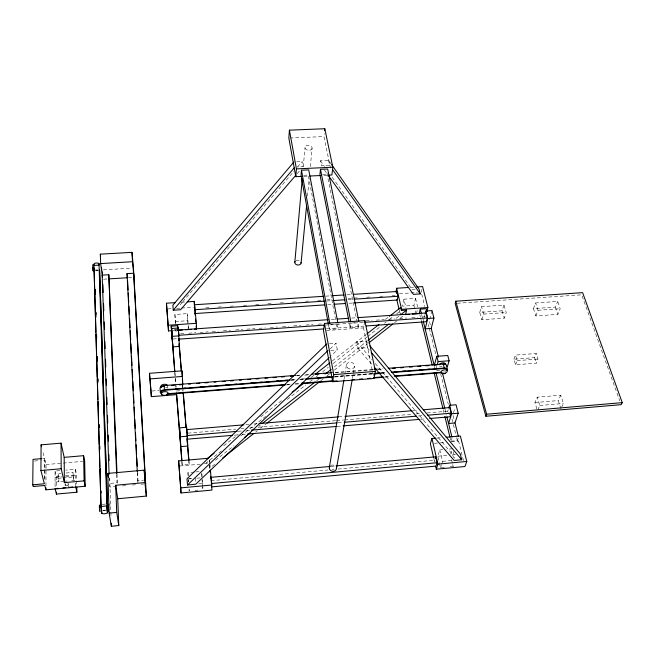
<?xml version="1.0" encoding="UTF-8"?>
<svg xmlns="http://www.w3.org/2000/svg" width="655" height="655" viewBox="0 0 655 655"><rect width="100%" height="100%" fill="white"/><g stroke="black" fill="none" stroke-linecap="round" stroke-linejoin="round"><path stroke-width="0.49" stroke-dasharray="3.27 2.46" d="M44.393 478.699L44.483 458.385L42.542 450.64M44.835 479.394L44.917 460.121L41.109 460.449M45.956 485.781L46.03 464.567L44.917 460.121M303.314 166.607L305.025 147.293M307.506 196.025L309.16 178.758M310.331 166.575L312.083 148.3A3.562 2.497 6.1 0 0 307.17 145.418A3.562 2.497 6.1 0 0 306.409 149.684A3.562 2.497 6.1 0 0 312.083 148.3M330.472 168.089L323.963 136.584L324.274 133.645M349.492 323.881L350.286 327.885L358.228 327.328L327.099 174.189L327.295 172.461M338.054 323.93L337.333 328.802L329.334 329.367L330.005 324.495L336.04 324.078M350.286 327.885L351.08 323.021L357.073 322.604M344.047 379.155L344.718 375.127M344.882 374.12L346.389 365.064M358.228 327.328L359.071 322.465M352.464 378.279L353.176 374.259M353.348 373.26L354.601 366.227M373.35 375.503L363.509 327.909L364.491 322.44M403.938 299.188L402.391 306.172L413.911 305.394L415.548 298.418L403.938 299.188L405.961 307.662M421.222 292.245L421.902 289.404M416.424 313.761L417.382 309.79M424.26 317.618L423.31 321.4L422.843 319.517M424.497 316.668L424.972 314.777M432.022 310.568L429.336 320.975L430.744 326.558M436.828 366.186L435.526 370.779L439.964 370.435M447.619 411.536L448.176 409.752M479.738 312.361L481.54 306.671L503.99 305.132L506.233 312.509L504.268 318.166L481.859 319.755L479.738 312.361L502.049 310.814L503.99 305.132M444.377 467.244L440.471 467.604L437.794 456.232L439.816 449.919L442.755 449.649M481.859 319.755L483.677 314.081L481.54 306.671M453.448 412.781L455.184 407.435M440.471 467.604L441.355 464.927M441.65 464.035L442.543 461.349L439.816 449.919M451.229 440.316L452.089 437.728M450.697 454.185L452.531 448.765L446.669 449.297M450.943 441.175L457.378 440.602L458.557 437.155M463.478 460.661L458.582 441.159L459.466 438.572M450.231 466.704L453.162 466.425L453.784 464.641M513.905 359.235L515.477 355.084L536.24 353.495L537.992 359.03L536.306 363.157L515.575 364.778L513.905 359.235L534.57 357.638L536.24 353.495M533.457 308.628L535.61 302.962L557.683 301.439L560.172 308.734L557.864 314.375L535.823 315.939L533.457 308.628L555.399 307.105L557.683 301.439M515.575 364.778L517.155 360.643L515.477 355.084M535.823 315.939L537.992 310.29L535.61 302.962M536.887 408.998L534.922 402.555L537.223 397.184L560.762 395.219L563.431 403.496L561.351 407.942M537.837 409.948L539.777 405.494L537.223 397.184M560.942 408.826L558.297 400.582L560.762 395.219M182.18 302.413L180.199 304.755L180.371 306.745M182.843 301.636L248.474 224.591M249.137 223.814L294.218 170.898M297.534 167.009L302.176 161.556L303.134 166.697L297.616 166.951M297.173 173.657L299.826 170.562M330.185 348.902L336.089 343.261L337.325 349.893L331.397 355.518M214.701 464.321L209.878 468.112L209.846 464.665M255.647 432.071L257.251 430.81M260.461 428.28L266.077 423.85M320.672 380.858L323.079 378.958M327.091 375.798L329.506 373.899M334.32 370.108L367.234 344.178M394.531 322.686L396.938 320.786M400.148 318.256L403.365 315.726M215.47 460.252L233.941 445.736M258.84 426.176L260.444 424.915M316.668 380.752L319.083 378.86M334.337 366.865L367.267 341.001M396.185 318.281L399.394 315.759M223.773 445.695L238.248 434.388M260.764 416.809L283.279 399.223M311.42 377.247L314.637 374.734M332.322 360.921L366.096 334.549M385.394 319.476L388.611 316.971M221.406 451.008L206.137 462.97L207.75 462.823M240.696 435.911L265.619 416.4M287.316 399.411L305.803 384.935M309.823 381.791L312.238 379.9M316.25 376.756L317.863 375.495M322.686 371.721L328.311 367.316M333.133 363.541L366.89 337.104M367.692 336.482L381.357 325.781M384.575 323.259L386.18 322.006M389.398 319.484L392.615 316.971M396.635 313.819L399.845 311.305L400.524 314.195M102.753 510.826L105.651 510.548M102.205 504.375L105.864 504.031M102.671 510.384L105.57 510.106M211.09 480.721L327.926 470.003M331.987 469.627L334.017 469.438M338.086 469.07L434.592 460.219L435.051 462.176M198.817 483.775L202.763 483.415L202.403 479.411M442.543 461.349L452.384 460.44M195.075 490.415L198.006 490.145M55.077 482.08L62.823 481.384M63.813 481.294L67.776 480.942M71.747 480.582L75.603 480.238L75.448 469.25L65.737 470.11M188.067 475.358L187.952 472.64L194.813 472.018M195.796 471.936L200.692 471.494M68.652 488.024L68.079 485.494L65.132 485.756L65.107 483.3M137.968 482.694L137.755 480.901L143.396 480.385M188.82 478.592L191.555 478.346M375.25 363.541L452.671 454.554L455.503 454.292M189.197 478.895L191.137 478.723M196.958 478.191L201.814 477.749L201.715 473.213M437.794 456.232L449.428 455.176M330.996 466.368L336.072 465.91M116.59 486.452L109.991 487.058L109.41 483.472L116.991 482.784L116.631 473.606M122.444 485.92L126.382 485.56M132.285 485.019L136.215 484.659M140.989 484.225L143.789 483.971M55.085 486.731L55.053 471.051L59.908 470.626M437.016 438.056L441.077 437.696M58.025 473.721L58.835 477.143L58.852 481.744L58.041 478.338L58.025 473.721L61.013 473.459M65.983 473.016L72.942 472.394L73.728 480.41L72.942 472.394M181.91 462.086L182.147 465.107L189.123 464.485L188.984 461.022M55.053 471.051L56.387 476.635L61.447 476.185M65.492 475.825L76.61 474.834L76.766 485.06M179.953 465.992L200.242 464.182M204.294 463.822L207.34 463.552M434.396 443.312L439.44 442.862M440.447 442.772L445.482 442.322M451.532 441.781L458.582 441.159M55.069 477.479L61.799 476.873M65.754 476.521L75.538 475.653M58.041 478.338L62.037 477.978M63.027 477.888L73 477.004M42.575 458.549L44.483 458.385M34.453 461.03L40.16 460.531M46.03 464.567L82.636 461.374M539.777 405.494L563.431 403.496M238.191 431.26L241.253 430.998M246.345 430.564L250.423 430.22M338.054 422.794L343.146 422.36M418.553 415.974L422.631 415.63M234.22 435.182L237.274 434.92M242.358 434.486L245.412 434.232M337.03 426.413L342.115 425.979M420.494 419.298L425.586 418.864M245.871 424.661L248.925 424.407M254.025 423.973L257.079 423.719M338.635 416.883L344.751 416.367M413.051 410.644L418.144 410.218M534.922 402.555L558.297 400.582M187.911 433.151L235.775 429.115M240.868 428.681L243.922 428.427M250.03 427.911L253.092 427.65M258.176 427.224L335.573 420.69M336.596 420.608L343.719 420.002M344.743 419.921L411.954 414.247M416.023 413.903L421.116 413.469M427.224 412.953L448.609 411.152L449.551 414.91M176.367 391.002L183.081 390.478L182.86 385.459M287.127 384.379L290.181 384.133M295.282 383.732L299.36 383.412M385.009 376.707L390.102 376.306M286.079 384.911L290.157 384.591M295.249 384.19L299.327 383.871M384.952 377.157L390.044 376.756M296.576 375.348L299.63 375.11M305.738 374.635L308.8 374.406M335.278 372.359L372.965 369.461M377.043 369.142L383.159 368.675M296.576 375.814L299.63 375.577M304.722 375.184L308.792 374.865M335.262 372.826L372.932 369.919M378.025 369.526L383.118 369.133M517.155 360.643L537.992 359.03M290.583 379.949L295.667 379.556L290.623 379.965M304.821 378.844L299.736 379.245L304.87 378.86M335.335 376.478L372.965 373.546M381.095 372.916L386.18 372.523M334.377 376.568L373.039 373.563M381.177 372.932L386.27 372.531M152.017 391.01L159.05 390.47M290.55 380.408L294.701 380.113M299.703 379.695L303.854 379.401M334.361 377.026L373.006 374.021M381.046 373.375L386.229 372.99M330.783 350.376L337.325 349.893M367.913 343.441L365.948 341.091L356.721 341.763L358.039 348.362L367.308 347.682L369.273 350.016M329.571 343.736L336.089 343.261M180.608 333.763L184.685 333.477M188.755 333.198L195.886 332.699M199.963 332.412L208.11 331.848M212.187 331.561L218.295 331.135M223.388 330.783L230.519 330.292M235.612 329.932L242.743 329.44M246.812 329.154L254.967 328.589M259.036 328.302L265.152 327.877M270.245 327.525L277.376 327.025M282.469 326.673L288.577 326.247M293.669 325.895L300.801 325.396M305.893 325.044L313.024 324.544M318.117 324.192L323.21 323.832M365.989 320.86L372.106 320.434M376.175 320.148L384.329 319.583M388.399 319.296L394.515 318.87M399.607 318.518L406.739 318.019M411.831 317.667L417.939 317.241M423.032 316.889L425.07 316.742M325.453 325.036L363.132 322.407M483.677 314.081L506.233 312.509M537.992 310.29L560.172 308.734M173.166 338.987L177.816 338.66M326.575 328.744L364.229 326.092M326.501 330.521L363.509 327.909M457.231 303.273L581.681 294.824L619.769 400.852M174.181 329.801L176.932 329.612M331.25 319.484L335.327 319.198M351.637 318.076L356.729 317.724M172.486 330.677L176.49 330.407M326.591 300.997L331.692 300.661M348.026 299.581L353.127 299.245M175.425 323.529L174.91 314.474L187.346 313.639L188.149 322.481M327.787 304.681L332.896 304.346M349.23 303.257L353.315 302.978M175.262 321.564L187.592 320.729L187.346 313.639M181.329 302.242L186.29 301.922M410.619 287.349L413.608 287.152M415.155 289.404L412.224 289.592L331.102 175.696M325.699 296.158L331.807 295.757M347.06 294.758L352.144 294.431M167.778 308.931L171.716 308.669M176.645 308.341L180.583 308.087M181.574 308.022L193.397 307.244M399.427 293.677L417.26 292.507M205.768 307.858L209.837 307.588M217.984 307.048L223.068 306.712M230.2 306.245L235.284 305.91M243.431 305.369L247.5 305.099M255.647 304.559L259.716 304.297M267.854 303.756L271.931 303.486M280.07 302.946L284.139 302.684M292.286 302.143L296.355 301.873M305.517 301.267L308.57 301.063M317.732 300.465L321.802 300.195M326.894 299.859L331.987 299.523M348.272 298.443L358.449 297.771M366.587 297.239L370.665 296.969M379.826 296.363L382.88 296.158M392.034 295.552L395.088 295.356M103.392 269.852L131.467 268.182M95.646 270.63L98.635 270.45M96.023 270.826L97.963 270.712M103.662 279.202L108.378 278.915M128.372 277.695L133.997 277.352M94.574 270.081L97.57 269.909M303.732 175.286L308.235 175.073L331.627 298.655M322.612 174.394L327.099 174.189M303.814 176.31L308.832 176.072M323.873 175.36L327.885 175.172M296.682 161.801L302.176 161.556M328.622 160.369L329.678 165.486L321.474 165.862L320.442 160.737L328.622 160.369L330.971 163.709M289.846 138L323.963 136.584M358.039 348.362L372.621 365.367M356.721 341.763L371.942 359.652M324.438 170.005L327.402 174.148M320.442 160.737L324.593 166.558M555.399 307.105L557.864 314.375M534.57 357.638L536.306 363.157M502.049 310.814L504.268 318.166M453.113 415.499L454.521 421.1M421.697 294.144L424.8 306.491M428.28 324.315L429.025 327.271M429.271 328.253L435.927 354.871M440.692 373.907L448.298 404.307M451.983 419.02L456.396 436.672M456.641 437.655L457.378 440.602M421.681 314.801L422.614 318.576M434.445 366.399L435.092 369.027M445.032 409.195L446.489 415.106M419.855 314.867L420.338 316.84M420.584 317.831L421.312 320.786M443.173 409.596L443.902 412.56M450.214 438.211L450.706 440.185M415.548 298.418L417.628 306.868M453.235 451.623L454.873 458.271M452.671 454.554L453.874 459.466M413.911 305.394L416.187 314.752M451.549 459.81L452.466 463.593M452.703 464.534L453.162 466.425M399.247 310.167L400.131 313.982M433.798 458.394L434.486 461.333M65.303 484.151L65.688 485.846L68.628 485.576L68.243 483.881M109.688 503.769L109.925 505.464M75.448 469.25L76.61 474.834M365.948 341.091L367.308 347.682M331.815 299.662L335.622 319.755M336.383 323.775L337.333 328.802M328.409 324.331L329.334 329.367M209.502 460.162L209.698 462.152M209.797 463.142L210.271 468.112M209.412 460.129L209.584 461.947M209.559 465.345L209.846 468.317M201.855 473.401L202.313 478.412M187.592 320.729L188.296 328.556M201.994 479.738L202.894 489.694L202.837 487.001M195.19 478.011L195.575 482.457M182.622 384.952L183.081 390.478M182.508 385.353L183.023 391.436M188.869 461.439L189.123 464.485M174.91 314.474L175.72 324.315M187.952 472.64L188.37 477.659M188.452 478.666L188.951 484.684M175.908 329.408L176.072 331.373L175.974 329.359M188.304 479.984L188.468 481.982M189.041 488.966L189.205 490.963L189.131 489.17M174.877 372.269L175.278 377.345M175.36 378.361L175.761 383.437M174.828 372.826L175.638 383.019M175.72 384.043L175.958 387.097M167.721 386.614L167.852 388.456M175.925 385.467L176.023 387.302M137.55 472.263L138.074 482.448M181.975 461.644L182.147 465.107M137.337 472.73L137.755 480.901M117.049 474.105L117.45 484.323M188.304 325.478L188.476 330.513M109.672 477.888L111.014 516.214M109.238 478.363L109.303 480.41M202.763 483.415L202.821 486.1M75.644 483.013L75.685 485.797M209.338 460.088L209.363 462.684M68.055 483.038L68.079 485.494M56.387 476.635L56.42 487.304M296.044 260.608A3.152 2.407 5.6 0 1 299.875 260.764M330.644 465.623A3.603 3.144 10.2 0 1 335.679 466.327M167.434 386.663A3.414 1.875 -4.6 0 1 165.609 387.793M442.117 366.489A3.242 1.736 -13.8 0 1 439.48 365.965M445.49 371.442A3.25 1.728 -13.8 0 1 444.761 371.786M443.951 372.024A3.25 1.728 -13.8 0 1 443.124 372.155M347.297 367.627A4.143 3.381 9.8 0 0 354.347 367.078A4.143 3.381 9.8 0 0 349.827 362.256A4.143 3.381 9.8 0 0 347.297 367.627"/><path stroke-width="0.98" d="M41.617 458.631L33.037 459.368L32.75 484.815L44.368 483.775L40.929 470.527L41.093 444.843L61.046 443.157L64.182 457.354L83.611 455.675L84.675 461.194L85.183 486.256L45.94 489.817L45.948 487.803M93.992 265.676C92.281 262.45 98.627 262.401 99.134 263.957M93.976 265.234L93.992 264.661M101.803 511.94C100.035 514.953 109.033 514.085 107.608 511.391L107.453 511.997L107.232 510.998M98.979 263.302L106.896 506.38M101.713 511.94L101.631 512.546L101.402 511.547M328.892 175.122L331.897 174.983L332.822 167.213L324.798 128.74L289.412 130.157L288.839 138.041L295.79 176.686L301.808 176.4M100.027 511.711C99.249 512.971 99.167 499.921 99.863 507.322M295.79 176.686L296.428 168.884L289.412 130.157M337.857 322.931L308.726 169.882L301.48 170.218L301.022 175.409L328.221 323.324M294.84 262.156L302.233 178.807M301.079 263.04L306.532 206.178M358.866 321.474L327.688 169.006L320.475 169.334L319.927 174.525L349.09 321.875M324.585 130.697L324.798 128.74M324.462 323.423L323.496 330.734L332.666 381.718L373.964 378.475L375.413 371.401L364.819 320.614L324.462 323.423L333.747 374.627L332.666 381.718M329.318 467.678L343.883 380.154M336.441 468.677L352.284 379.286M364.491 322.44L364.819 320.614M395.857 292.048L396.66 288.249L408.622 287.471M396.512 293.391L396.905 291.5L353.168 294.365M396.905 291.5L398.027 296.273L397.217 300.047L354.339 302.913M405.772 313.827L406.624 310.085L401.351 310.445L401.605 309.307L396.66 288.249M419.364 312.894L420.281 309.144L426.258 308.734L426.97 311.559M425.21 313.827L425.922 310.994L432.022 310.568L433.929 318.052L431.211 328.417L438.432 357.131M426.937 311.264L427.879 307.514L422.59 286.571L416.605 286.956M108.239 511.35L107.756 503.957M357.753 317.65L426.028 312.934L427.281 317.929L426.315 321.728L366.268 325.953M425.922 310.994L427.797 318.486L425.152 328.851L431.211 328.417M446.947 368.061L449.117 360.758L447.758 355.485L436.795 356.312L434.224 365.523L423.31 321.4M437.343 364.352L438.121 361.601L436.795 356.312M455.806 301.21L455.184 303.404L485.871 416.261L621.136 404.675L622.25 402.645L582.614 292.646L455.806 301.21L486.624 414.222L485.871 416.261M436.001 438.146L431.94 438.498L430.368 443.672L433.569 457.411M448.74 407.975L449.584 405.298L456.044 404.757L458.205 413.215L454.988 422.958L458.32 436.214M435.133 458.516L435.673 456.822L336.072 465.91M423.245 409.784L449.748 407.566L451.156 413.215L450.018 416.785L429.655 418.52M449.584 405.298L451.704 413.764L448.577 423.515L454.988 422.958M435.673 456.822L437.057 462.725L435.968 466.106L211.688 486.886M446.145 437.245L460.359 435.993L466.794 461.464L464.944 466.516L436.312 469.185L437.958 464.125L431.94 438.498M293.931 161.924L172.846 305.23L173.248 310.224L180.624 309.733L295.847 175.204M173.248 310.224L294.201 167.852M326.779 343.94L187.002 478.764L187.51 484.987L195.73 484.225L329.17 357.63M187.51 484.987L327.975 350.581M222.725 458.001L254.034 433.34M266.88 423.22L319.067 382.119M368.839 342.917L392.926 323.947M244.389 437.54L250.005 433.119M262.057 423.654L315.063 382.012M325.502 373.808L331.127 369.395M368.069 340.371L388.955 323.963M400.999 314.498L406.624 310.085M206.89 458.877L214.128 453.227M292.122 392.32L304.182 382.897M315.44 374.111L329.915 362.805M366.898 333.919L378.958 324.503M389.414 316.34L400.672 307.547L401.351 310.445M161.842 386.761L162.301 386.524M163.341 386.155L164.217 386.024M111.366 526.26L118.784 525.547L117.728 498.75L115.673 485.257L144.902 482.588L144.198 470.159L107.788 473.409L109.139 513.119L111.366 526.26L111.26 523.247M109.139 513.119L116.713 512.398L118.784 525.547M117.728 498.75L146.352 496.081L133.464 268.059L131.982 252.355L100.338 254.165L100.657 263.58L102.499 277.605M208.323 458.263L178.651 460.883L181.017 492.961L211.933 490.079L210.46 470.102M101.099 507.879L100.985 506.487L106.822 505.938L107.133 510.744M58.033 488.327L55.094 488.589L56.436 494.083L76.872 492.216L76.799 487.099M369.87 345.791L460.236 453.866L461.701 459.744L454.111 460.449L374.603 367.692M211.671 485.191L211.663 483.496L437.057 462.725M181.017 492.961L180.739 487.885L211.893 485.011M437.958 464.125L466.794 461.464M61.046 443.157L61.193 468.743L64.378 482.637L84.102 480.86L85.183 486.256M62.945 487.877L65.885 487.615M69.815 487.255L72.754 486.984M329.981 466.466L211.066 477.315L211.663 483.496M40.929 470.527L61.193 468.743M232.181 435.354L187.395 439.177L187.248 435.575L237.175 431.342M251.438 430.13L337.038 422.884M344.17 422.279L416.514 416.146M427.723 415.196L451.156 413.215M187.33 436.197L187.731 446.022L180.78 446.62L180.281 436.795L187.33 436.197L186.577 427.257L179.568 427.838L180.076 437.745M451.704 413.764L458.205 413.215M247.451 434.052L336.007 426.503M343.138 425.897L419.478 419.388M486.624 414.222L622.25 402.645M243.832 424.833L186.749 429.615L187.248 435.575M259.118 423.548L338.635 416.883M345.766 416.285L412.028 410.726M167.836 393.72L285.089 384.534M301.398 383.257L333.01 380.776M373.792 377.583L382.97 376.862M394.179 375.986L441.085 372.31M166.812 394.261L285.056 384.993M301.365 383.707L337.038 380.915M352.333 379.712L354.371 379.556M359.464 379.155L362.526 378.918M367.619 378.516L370.681 378.279M373.735 378.041L383.928 377.239M395.145 376.363L442.035 372.687M182.819 384.46L181.992 370.861L149.471 373.309L151.362 396.635L176.555 394.654L181.828 461.079M442.543 373.759L445.326 373.546M438.121 361.601L449.117 360.758M160.344 392.435L160.057 388.219A4.266 2.333 -4.6 0 1 164.151 385.549L295.552 375.421M311.854 374.169L332.224 372.597M373.989 369.379L377.043 369.142M388.251 368.282L443.255 364.041A4.053 2.17 -13.8 0 1 446.284 366.603M171.348 385.476L174.402 385.238M179.495 384.845L182.548 384.608M188.656 384.141L190.687 383.986M196.803 383.511L199.857 383.273M204.941 382.88L207.995 382.643M214.111 382.176L216.142 382.021M222.25 381.546L225.304 381.308M230.396 380.915L233.45 380.686M239.558 380.211L241.597 380.056M247.705 379.581L250.759 379.343M255.851 378.95L258.905 378.721M265.013 378.246L268.067 378.009M273.16 377.616L276.214 377.378M281.306 376.993L284.36 376.756M290.468 376.281L293.522 376.044M315.923 374.316L318.977 374.079M324.061 373.686L327.123 373.456M392.279 368.421L395.333 368.192M400.426 367.799L403.48 367.561M409.588 367.087L412.642 366.857M417.734 366.464L420.788 366.227M425.881 365.834L428.935 365.596M435.043 365.122L437.073 364.966M333.747 374.627L375.413 371.401M167.524 389.52L169.563 389.357M175.663 388.882L177.693 388.726M183.801 388.251L185.832 388.096M191.931 387.621L193.97 387.465M200.07 386.99L203.124 386.753M208.208 386.352L211.262 386.123M217.362 385.648L219.392 385.484M225.5 385.009L228.546 384.772M234.646 384.297L236.684 384.141M242.784 383.666L244.823 383.511M250.922 383.036L252.953 382.88M259.061 382.405L262.106 382.168M267.191 381.775L270.245 381.537M276.344 381.063L278.383 380.899M284.483 380.424L287.537 380.187M309.905 378.451L311.944 378.295M318.043 377.82L321.097 377.583M326.182 377.19L329.228 376.952M377.026 373.235L380.08 372.998M394.318 371.893L396.357 371.729M402.457 371.254L405.502 371.017M410.595 370.624L413.641 370.386M419.74 369.911L421.779 369.756M427.879 369.281L429.917 369.125M436.017 368.65L439.071 368.413M161.72 393.974A4.282 2.333 -4.7 0 1 160.606 391.518A4.282 2.333 -4.7 0 1 164.454 389.774L289.608 380.047M305.885 378.778L332.339 376.723M374.054 373.481L380.162 373.006M391.354 372.138L444.262 368.028A4.061 2.162 -13.8 0 1 447.3 370.583M289.616 380.514L164.52 390.241L161.629 391.403A3.422 1.867 -4.7 0 0 161.384 392.844M305.885 379.245L332.322 377.19M374.021 373.94L380.129 373.465M392.329 372.515L444.196 368.487A3.25 1.728 -13.8 0 1 446.546 370.558M149.823 378.918L182.467 376.437M172.29 336.342L178.905 335.884L178.25 328.016L171.659 328.466L172.863 346.88L179.396 346.413L178.831 335.278L324.438 325.109M364.147 322.334L427.281 317.929M427.797 318.486L433.929 318.052M179.011 339.134L323.521 328.957M171.487 330.75L168.491 330.955L168.155 325.24L196.336 323.316L194.232 301.406L187.281 301.857M401.605 309.307L427.879 307.514M174.746 371.803L171.217 326.182L177.669 325.74L178.078 330.685M328.196 319.689L178.389 330.038L178.831 335.278M337.366 319.059L348.575 318.289M177.489 330.333L182.483 329.989M185.48 329.784L191.481 329.367M194.478 329.162L196.475 329.023L196.336 323.316M405.38 314.588L409.391 314.318M412.404 314.105L419.437 313.622M324.724 304.886L195.043 313.548L194.944 309.717L324.552 301.136M332.715 300.596L344.964 299.785M354.142 299.179L398.027 296.273M333.911 304.272L345.144 303.527M168.491 330.955L166.452 303.208L175.376 302.626M323.668 296.297L194.47 304.755L194.944 309.717M332.822 295.692L344.014 294.963M331.561 164.544L419.061 289.15L420.248 293.898L413.387 294.357L328.589 175.81M117.008 473.082L108.812 274.732L102.172 275.133L109.09 474.277M137.28 471.706L127.013 273.634L133.604 273.241L145.279 480.213M109.32 278.858L127.43 277.753L127.013 273.634M100.657 263.58L132.506 261.722L133.997 277.352M309.831 176.023L320.868 175.507M296.428 168.884L332.822 167.213M101.812 270.482L101.468 267.666M371.238 352.349L461.701 459.744M101.697 513.504L101.23 509.868M107.518 512.955L107.068 509.32M332.617 169.653L420.248 293.898M32.75 484.815L33.225 486.518L44.81 485.478L45.94 489.817M92.691 264.751L93.116 270.998L92.994 267.346M443.255 364.041L444.262 368.028M442.485 373.244L450.648 405.707M41.093 444.843L41.576 446.775M420.281 309.144L421.443 313.86M436.017 372.752L444.786 408.212M446.956 416.973L451.852 436.779M421.55 321.777L432.243 365.195M434.183 373.088L442.927 408.605M444.876 416.506L449.977 437.229M396.799 299.671L399.018 309.209M435.624 466.237L436.312 469.185M75.702 486.722L76.872 492.216M320.475 169.334L350.883 322.031M301.48 170.218L329.825 323.496M107.788 473.409L108.435 477.438M100.338 254.165L100.592 256.138M144.902 482.588L146.352 496.081M144.198 470.159L145.664 483.799M194.953 313.131L195.141 315.12M195.526 319.091L195.812 322.072M196.189 326.043L196.475 329.023M210.034 470.298L210.222 472.271M210.599 476.234L210.795 478.207M101.296 511.301L101.157 508.878M149.471 373.309L151.01 391.092M178.741 338.594L178.905 340.551M179.151 343.482L181.435 370.755M183.253 392.509L186.143 427.011M187.076 438.138L188.902 460.023M178.61 338.684L178.782 340.706M179.118 344.767L180.305 358.973M180.477 361.003L181.32 371.148M183.105 392.451L185.561 421.869M185.733 423.9L185.987 426.945M187.002 439.12L187.428 444.196M187.682 447.234L188.787 460.424M179.568 427.838L180.281 436.795M171.217 326.182L174.795 371.254M176.522 393.033L181.893 460.637M166.452 303.208L168.155 325.24M178.651 460.883L180.739 487.885M164.151 385.549L164.454 389.774M151.076 392.017L151.362 396.635M106.871 507.117L106.945 508.37M131.982 252.355L132.506 261.722M101.026 507.666L101.099 508.919M171.659 328.466L172.24 339.053M127.594 280.807L128.069 289.977M128.224 293.031L128.699 302.192M128.912 306.27L129.338 314.416M129.551 318.486L130.026 327.656M130.189 330.709L130.664 339.871M130.877 343.949L131.352 353.11M131.508 356.164L131.982 365.334M132.195 369.404L132.621 377.55M132.834 381.628L133.309 390.789M133.522 394.867L133.947 403.013M134.16 407.082L134.578 415.237M134.791 419.306L135.266 428.476M135.479 432.546L135.904 440.692M136.117 444.77L136.592 453.931M136.805 458.009L137.231 466.155M177.669 325.74L177.759 327.647M178.25 328.016L178.381 330.906M181.992 370.861L182.221 375.896M182.401 379.916L182.573 383.945M186.577 427.257L186.7 430.229M108.812 274.732L116.631 473.606M115.673 485.257L116.713 512.398M102.45 271.776L102.516 273.651M102.892 284.352L103.179 292.498M103.572 303.707L103.817 310.838M104.21 322.039L104.464 329.17M104.89 341.394L105.144 348.526M105.529 359.726L105.782 366.857M106.208 379.081L106.421 385.197M106.855 397.421L107.101 404.544M107.494 415.753L107.747 422.884M108.173 435.108L108.386 441.216M108.853 454.464L109.066 460.571M99.634 270.392L107.379 504.235M99.56 269.786L107.305 503.793M98.913 264.333L98.938 265.144L93.927 265.439L100.985 506.487M95.229 290.108L95.286 292.155M95.892 312.599L95.957 314.646M96.531 334.066L96.621 337.137M97.202 356.557L97.259 358.596M97.865 379.048L97.931 381.087M95.155 289.518L95.303 294.635M95.818 312.026L95.974 317.143M96.49 334.533L96.612 338.619M97.153 357.032L97.276 361.126M97.791 378.516L97.914 382.61M98.487 402.039L98.578 405.109M99.159 424.546L99.249 427.617M99.789 446.03L99.888 449.101M100.461 468.53L100.551 471.6M101.124 491.037L101.189 493.084M94.058 267.928L95.941 332.273M96.007 334.32L96.604 354.748M96.662 356.787L97.259 377.214M97.325 379.261L97.922 399.689M97.98 401.728L98.578 422.156M98.635 424.203L99.241 444.63M99.298 446.669L99.896 467.097M99.953 469.144L101.066 506.929M194.232 301.406L194.33 305.255M107.51 509.926L107.526 510.744M83.611 455.675L84.102 480.86M64.182 457.354L64.378 482.637M56.436 492.151L56.436 494.083M301.079 262.409A3.152 2.407 5.6 0 1 297.55 264.98A3.152 2.407 5.6 0 1 295.053 261.558M336.424 467.85A3.603 3.144 10.2 0 1 332.019 471.215A3.603 3.144 10.2 0 1 329.997 466.188M161.605 387.449A3.414 1.875 -4.6 0 1 162.948 384.493A3.414 1.875 -4.6 0 1 167.647 385.689M439.308 364.639A3.242 1.736 -13.8 0 1 443.329 362.829A3.242 1.736 -13.8 0 1 445.326 364.737M161.024 387.67A3.414 1.867 -4.6 0 1 161.326 387.187M443.189 364.499A3.242 1.736 -13.8 0 1 443.975 364.499M442.305 373.424A3.25 1.728 -13.8 0 0 447.259 371.221A3.25 1.728 -13.8 0 0 442.674 370.312A3.25 1.728 -13.8 0 0 442.305 373.424M162.743 395.112A3.431 1.859 -4.7 0 0 168.204 393.54A3.431 1.859 -4.7 0 0 163.48 391.862A3.431 1.859 -4.7 0 0 162.743 395.112"/></g></svg>
